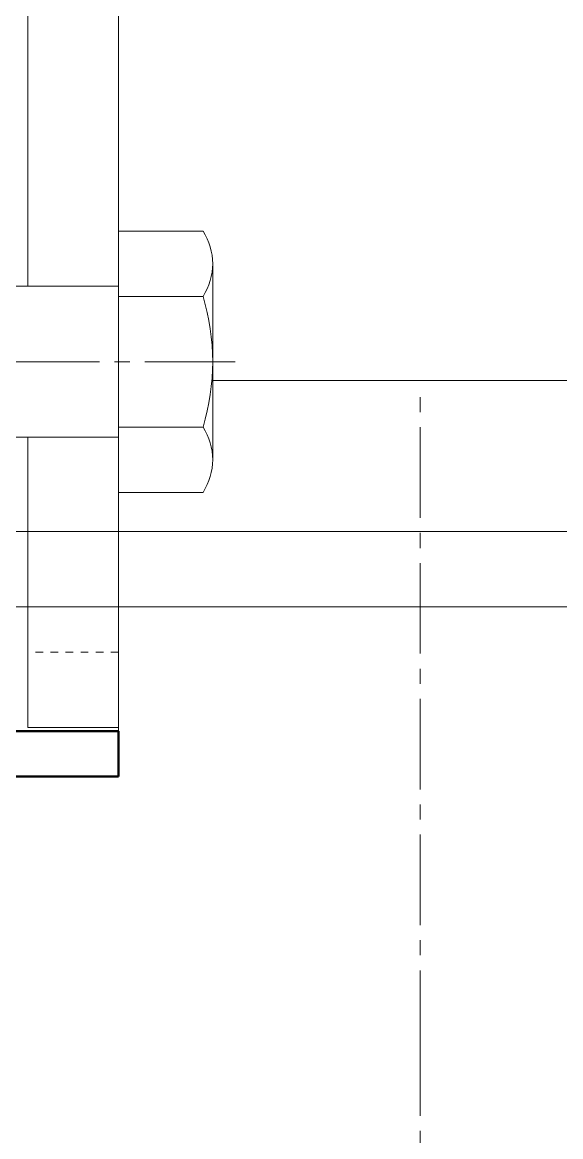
# Model space of a CAD drawing. Header units: millimetres. Extents: x -50460 to 50460, y -35640 to 35640.
# Drawn here: x -33257.5 to -33186.1, y 21084.2 to 21231.9 of the extents above; entities that cross this region are included whole.
import ezdxf

# ---------------------------------------------------------------- set-up
doc = ezdxf.new("R2010")
doc.units = ezdxf.units.MM
doc.set_wipeout_variables(frame=1)
doc.linetypes.add('点画线', pattern=[18, 12, -2, 2, -2])
doc.linetypes.add('虚线', pattern=[2, 1, -1])
for name, color, linetype, lineweight in [('ACADSichtbare Kanten(DIN_Schmid)', 7, 'Continuous', 50), ('CONV', 4, 'Continuous', 18), ('EB0', 7, 'Continuous', 15), ('EB0_1', 7, 'Continuous', 15), ('中心线层', 1, '点画线', 18), ('实线', 7, 'Continuous', 15), ('尺寸线层', 4, 'Continuous', 18), ('粗实线层', 7, 'Continuous', 15), ('粗实线层_1', 7, 'Continuous', 15), ('细实线层', 3, 'Continuous', 18), ('虚线层', 100, '虚线', 18)]:
    doc.layers.add(name, color=color, linetype=linetype, lineweight=lineweight)

# ---------------------------------------------------------------- blocks, each defined once
blk = doc.blocks.new('*X2')
at = {"layer": 'CONV'}
blk.add_line((5366, 700), (2965, 700), dxfattribs=at)
blk = doc.blocks.new('*X810')
at = {"layer": 'EB0_1'}
blk.add_line((2940, 130), (2010, 130), dxfattribs=at)
at = {"layer": '中心线层', "linetype": '点画线', "lineweight": 18}
blk.add_line((2160, 69.8), (2160, 158.58), dxfattribs=at)
at = {"layer": '中心线层'}
blk.add_line((2160, 74.53), (2160, -82.57), dxfattribs=at)
blk = doc.blocks.new('*X936')
at = {"layer": '粗实线层'}
for p, q in [((-12, -10), (-12, -177)), ((0, -177), (0, -10)), ((-12, -177), (-12, -187)), ((0, -187), (0, -177)), ((0, -187), (-12, -187))]:
    blk.add_line(p, q, dxfattribs=at)
at = {"layer": '虚线层'}
blk.add_line((0, -177), (-12, -177), dxfattribs=at)
blk = doc.blocks.new('*X937')
at = {"layer": 'ACADSichtbare Kanten(DIN_Schmid)', "linetype": 'Continuous', "lineweight": 50}
for p, q in [((127.22, -164.59), (297.22, -164.59)), ((297.22, -170.59), (297.22, -164.59)), ((127.22, -170.59), (297.22, -170.59))]:
    blk.add_line(p, q, dxfattribs=at)
at = {"layer": '粗实线层_1'}
blk.add_line((297.22, -170.59), (297.22, 29.41), dxfattribs=at)
blk = doc.blocks.new('*X933')
at = {"layer": '中心线层'}
blk.add_line((-1.42, -178), (-27.42, -178), dxfattribs=at)
at = {"layer": '粗实线层_1'}
for name, p in [('*X937', (-306.22, -62.41)), ('*X936', (-9, -39.5))]:
    blk.add_blockref(name, p, dxfattribs=at)
blk = doc.blocks.new('*X940')
at = {"layer": 'EB0'}
for p, q in [((0, -17.32), (0, 17.32)), ((11.22, 17.32), (0, 17.32)), ((12.5, -12.99), (12.5, 12.99)), ((-140, 8.5), (-138.5, 10)), ((0, 10), (-138.5, 10)), ((-138.5, -10), (-138.5, 10)), ((-102, -10), (-102, 10)), ((0, -10), (0, 10)), ((-140, -8.5), (-140, 8.5)), ((11.22, 8.66), (0, 8.66)), ((-140, -8.5), (-138.5, -10)), ((11.22, -8.66), (0, -8.66)), ((0, -10), (-138.5, -10)), ((11.22, -17.32), (0, -17.32))]:
    blk.add_line(p, q, dxfattribs=at)
for centre, radius, start, end in [((4.52, 12.99), 7.98, 327.1328, 32.8672), ((-17.5, 0), 30, 343.2213, 16.7787), ((4.52, -12.99), 7.98, 327.1328, 32.8672)]:
    blk.add_arc(centre, radius, start, end, dxfattribs=at)
at = {"layer": '中心线层', "linetype": '点画线', "lineweight": 18}
blk.add_line((15.5, 0), (-143, 0), dxfattribs=at)
at = {"layer": '细实线层'}
for p, q in [((-102, 8.5), (-140, 8.5)), ((-102, -8.5), (-140, -8.5))]:
    blk.add_line(p, q, dxfattribs=at)
blk = doc.blocks.new('*X856')
at = {"layer": '粗实线层_1'}
blk.add_blockref('*X933', (984, -231.78), dxfattribs=at)
blk.add_wipeout([(835, -409.78), (835, -401.28), (835, -401.28), (836.5, -399.78), (836.5, -399.78), (881, -399.78), (881, -399.78), (893.5, -399.78), (893.5, -399.78), (975, -399.78), (975, -399.78), (975, -392.46), (975, -392.46), (986.22, -392.46), (987.5, -396.79), (987.5, -396.64), (987.49, -396.49), (987.49, -396.34), (987.48, -396.18), (987.46, -396.03), (987.45, -395.88), (987.43, -395.73), (987.41, -395.58), (987.38, -395.43), (987.35, -395.28), (987.32, -395.13), (987.29, -394.98), (987.25, -394.83), (987.22, -394.68), (987.17, -394.54), (987.13, -394.39), (987.08, -394.25), (987.03, -394.1), (986.98, -393.96), (986.92, -393.82), (986.87, -393.67), (986.8, -393.54), (986.74, -393.4), (986.67, -393.26), (986.61, -393.12), (986.53, -392.99), (986.46, -392.85), (986.38, -392.72), (986.3, -392.59), (986.22, -392.46), (987.5, -396.79), (987.5, -409.78), (987.5, -409.78), (987.5, -422.77), (986.22, -427.1), (986.3, -426.98), (986.38, -426.84), (986.46, -426.71), (986.53, -426.58), (986.61, -426.44), (986.67, -426.31), (986.74, -426.17), (986.8, -426.03), (986.87, -425.89), (986.92, -425.75), (986.98, -425.61), (987.03, -425.47), (987.08, -425.32), (987.13, -425.18), (987.17, -425.03), (987.22, -424.88), (987.25, -424.74), (987.29, -424.59), (987.32, -424.44), (987.35, -424.29), (987.38, -424.14), (987.41, -423.99), (987.43, -423.84), (987.45, -423.69), (987.46, -423.54), (987.48, -423.38), (987.49, -423.23), (987.49, -423.08), (987.5, -422.93), (987.5, -422.77), (986.22, -427.1), (975, -427.1), (975, -427.1), (975, -419.78), (975, -419.78), (893.5, -419.78), (893.5, -419.78), (881, -419.78), (881, -419.78), (836.5, -419.78), (836.5, -419.78), (835, -418.28), (835, -418.28)]).dxf.layer = '粗实线层_1'
blk.add_blockref('*X940', (975, -409.78), dxfattribs=at)
blk = doc.blocks.new('*X805')
at = {"layer": 'EB0'}
for p, q in [((-650, 407.5), (-190, 407.5)), ((-210, 377.5), (-650, 377.5))]:
    blk.add_line(p, q, dxfattribs=at)
at = {"layer": '尺寸线层'}
blk.add_blockref('*X810', (-2660, 247.5), dxfattribs=at)
blk.add_blockref('*X856', (-1515, 819.78), dxfattribs=at)

msp = doc.modelspace()

# ---------------------------------------------------------------- block references
at = {"layer": '实线'}
msp.add_blockref('*X2', (-38444.742, 20464.445), dxfattribs=at)

# ---------------------------------------------------------------- next in the draw order: block references
at = {"layer": '尺寸线层'}
msp.add_blockref('*X805', (-32704.742, 20776.945), dxfattribs=at)

doc.saveas('drawing.dxf')
